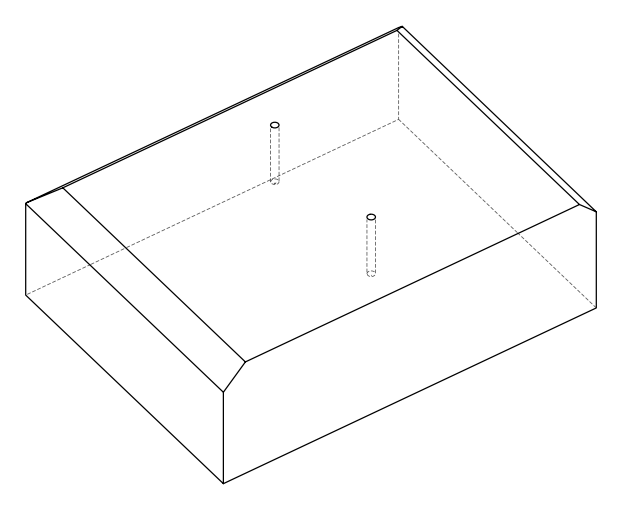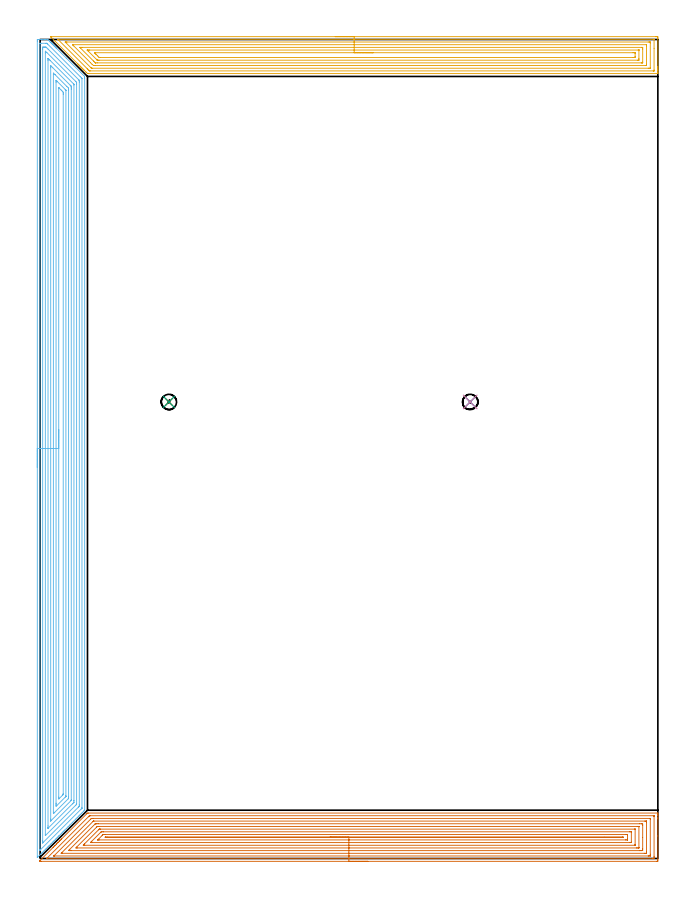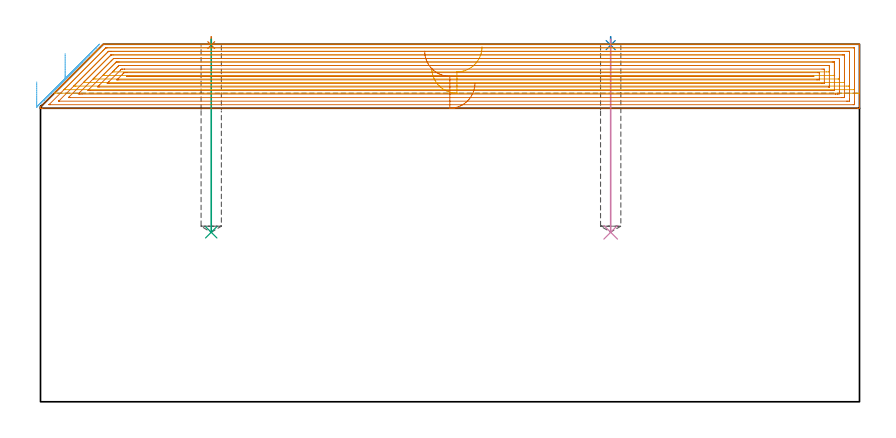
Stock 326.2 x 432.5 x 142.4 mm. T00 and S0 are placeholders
(PLAN: 7 operations, 2 tool changes, 73.9 min)
(1 SPOT_DRILL | STEP1POCKET | NXT0321_9005460120000 | 0.03 min | 0 mm3)
(2 SPOT_DRILL_1 | STEP1POCKET_1 | NXT0321_9005460120000 | 0.03 min | 0 mm3)
(3 DRILL_BLIND_HOLE_INTO_CENTER | STEP1POCKET | UGT0301_476 | 0.31 min | 3746 mm3)
(4 DRILL_BLIND_HOLE_INTO_CENTER_1 | STEP1POCKET_1 | UGT0301_476 | 0.31 min | 3747 mm3)
(5 AREA_MILL | FG_CHAMFER_SURFACE | UGT0205_001 | 17.81 min | 61630 mm3)
(6 AREA_MILL_1 | FG_CHAMFER_SURFACE_1 | UGT0205_001 | 30.13 min | 131645 mm3)
(7 AREA_MILL_2 | FG_CHAMFER_SURFACE_2 | UGT0205_001 | 25.31 min | 101071 mm3)
(TOOL NXT0321_9005460120000 | NC Spot Drill, 142deg, 12mm, Carbide, Uncoated | D12 PA142 FL30 Z2)
(TOOL UGT0301_476 | Carbide Drill 8.1 mm | D8.1 PA118 FL75 Z2)
(TOOL UGT0205_001 | Chamfer Mill 20 x 3 x 45 deg. | D20 FL50 Z2)
(OP 1 SPOT_DRILL)
G17 G21 G94 G90
T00 M6
G54
G17 G0 G90 X68. Y241.1 S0 M3
G43 Z152.4 H0
G94 G81 G98 Z142.051 F250. R145.4
G80
M5
M2
(OP 2 SPOT_DRILL_1)
G17 G21 G94 G90
T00 M6
G54
G17 G0 G90 X227.1 Y241.1 S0 M3
G43 Z152.4 H0
G94 G81 G98 Z142.051 F250. R145.4
G80
M5
M2
(OP 3 DRILL_BLIND_HOLE_INTO_CENTER)
G17 G21 G94 G90
T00 M6
G54
G17 G0 G90 X68. Y241.1 S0 M3
G43 Z152.4 H0
G94 G81 G98 Z67.5 F250. R144.4
G80
M5
M2
(OP 4 DRILL_BLIND_HOLE_INTO_CENTER_1)
G17 G21 G94 G90
T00 M6
G54
G17 G0 G90 X227.1 Y241.1 S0 M3
G43 Z152.4 H0
G94 G81 G98 Z67.5 F250. R144.4
G80
M5
M2
(OP 5 AREA_MILL)
G17 G21 G94 G90
T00 M6
G54
G17 G0 G90 X155.85 Y434. S1061 M3
G43 Z152.4 H0
Z132.9
G94 G1 X155.888 Z132.028 F250.
X156.002 Z131.164
X156.191 Z130.312
X156.453 Z129.48
X156.787 Z128.674
X157.19 Z127.9
X157.658 Z127.164
X158.19 Z126.472
X158.779 Z125.829
X159.422 Z125.24
X160.114 Z124.708
X160.85 Z124.24
X161.624 Z123.837
X162.43 Z123.503
X163.262 Z123.241
X164.114 Z123.052
X164.978 Z122.938
X165.85 Z122.9
X325.114
X325.595 Y433.999 Z122.901
X326.071 Y433.995 Z122.903
X326.191 Y433.992 Z122.906
X326.196 Y433.524 Z123.373
X326.2 Y432.925 Z123.972
Y418.225 Z138.67
Y417.626 Z139.268
Y417.057 Z139.84
Y416.743 Z140.153
Y416.174 Z140.722
Y415.859 Z141.035
Y415.23 Z141.669
Y414.839 Z142.06
Y414.512 Z142.378
X326.193 Y414.502 Z142.388
X326.041 Y414.5 Z142.4
X25.292
X25.009 Y414.498 Z142.397
X25.001 Y414.499 Z142.396
X24.997 Y414.5 Z142.395
X24.206 Y415.293 Z141.605
X23.197 Y416.301 Z140.595
X23.061 Y416.438 Z140.46
X22.894 Y416.604 Z140.293
X22.755 Y416.743 Z140.153
X22.615 Y416.884 Z140.014
X22.457 Y417.042 Z139.856
X22.314 Y417.184 Z139.711
X22.169 Y417.33 Z139.568
X22.02 Y417.479 Z139.419
X21.872 Y417.626 Z139.269
X21.723 Y417.776 Z139.122
X21.583 Y417.916 Z138.982
X21.43 Y418.067 Z138.828
X21.276 Y418.222 Z138.675
X21.146 Y418.353 Z138.545
X20.988 Y418.509 Z138.386
X20.83 Y418.669 Z138.229
X20.709 Y418.79 Z138.108
X20.547 Y418.951 Z137.944
X20.384 Y419.115 Z137.783
X20.272 Y419.227 Z137.671
X20.105 Y419.392 Z137.502
X19.938 Y419.561 Z137.337
X7.763 Y431.737 Z125.162
X5.787 Y433.713 Z123.186
X5.659 Y433.841 Z123.057
X5.541 Y433.965 Z122.933
X5.516 Y433.996 Z122.902
X5.642 Y434. Z122.9
X5.659
X165.85
Y432.586 Z124.314
X323.81 Y432.585 Z124.315
X323.866
X324.19 Y432.578 Z124.322
X324.194 Y432.475 Z124.425
X324.199 Y432.256 Z124.644
X324.2 Y427.839 Z129.061
X324.199 Y416.358 Z140.542
X324.192 Y415.971 Z140.929
X324.19 Y415.925 Z140.975
X324.174 Y415.921 Z140.979
X324.124 Y415.918 Z140.982
X324.019 Y415.915 Z140.985
X323.81 Y415.914 Z140.986
X323.755
X26.575 Y415.915 Z140.985
X26.157 Y415.919 Z140.981
X26.057 Y415.921 Z140.979
X25.926 Y416.035 Z140.865
X25.739 Y416.215 Z140.685
X25.207 Y416.743 Z140.157
X24.846 Y417.103 Z139.797
X9.675 Y432.275 Z124.625
X9.474 Y432.48 Z124.42
X9.388 Y432.572 Z124.328
X9.382 Y432.58 Z124.32
X9.388 Y432.582 Z124.318
X9.428 Y432.584 Z124.316
X9.51 Y432.585 Z124.315
X9.675 Y432.586 Z124.314
X165.85
Y431.172 Z125.728
X321.133 Y431.171 Z125.729
X321.726 Y431.17 Z125.73
X322.025 Y431.167 Z125.733
X322.124 Y431.165 Z125.735
X322.19 Y431.157 Z125.743
X322.194 Y431.047 Z125.853
X322.198 Y430.874 Z126.026
X322.2 Y430.701 Z126.199
X322.199 Y417.453 Z139.447
X322.196 Y417.395 Z139.505
X322.19 Y417.35 Z139.55
X322.186 Y417.335 Z139.565
X322.174 Y417.334 Z139.566
X322.025 Y417.331 Z139.569
X321.433 Y417.329 Z139.571
X321.133 Y417.328 Z139.572
X27.523 Y417.329 Z139.571
X27.223 Y417.331 Z139.569
X27.138 Y417.333 Z139.567
X27.088 Y417.335 Z139.565
X27.06 Y417.351 Z139.549
X26.964 Y417.442 Z139.458
X26.775 Y417.626 Z139.274
X13.526 Y430.874 Z126.026
X13.245 Y431.159 Z125.741
X13.244 Y431.167 Z125.733
X13.245 Y431.168 Z125.732
X13.837 Y431.171 Z125.729
X14.137
X165.85 Y431.172 Z125.728
Y429.757 Z127.143
X320.089
X320.14 Y429.756 Z127.144
X320.175 Y429.753 Z127.147
X320.19 Y429.751 Z127.149
X320.191 Y429.733 Z127.167
X320.196 Y429.538 Z127.362
X320.2 Y429.148 Z127.752
Y419.392 Z137.508
X320.194 Y418.971 Z137.929
X320.19 Y418.762 Z138.138
X320.181 Y418.749 Z138.151
X320.155 Y418.747 Z138.153
X320.098 Y418.744 Z138.156
X320.004 Y418.743 Z138.157
X29.072
X28.416 Y418.748 Z138.152
X28.173 Y418.75 Z138.15
X27.523 Y419.33 Z137.57
X27.458 Y419.392 Z137.508
X26.631 Y420.217 Z136.683
X17.707 Y429.142 Z127.758
X17.313 Y429.54 Z127.36
X17.123 Y429.735 Z127.165
X17.109 Y429.752 Z127.148
X17.115 Y429.753 Z127.147
X17.149 Y429.756 Z127.144
X17.199 Y429.757 Z127.143
X165.85
Y428.343 Z128.557
X317.683
X317.922 Y428.341 Z128.559
X318.082 Y428.338 Z128.562
X318.191 Y428.334 Z128.566
X318.193 Y428.314 Z128.586
X318.195 Y428.224 Z128.676
X318.2 Y427.594 Z129.306
Y427.341 Z129.559
X318.199 Y420.529 Z136.371
X318.196 Y420.276 Z136.624
X318.193 Y420.197 Z136.703
X318.19 Y420.164 Z136.736
X318.042 Y420.161 Z136.739
X317.803 Y420.158 Z136.742
X317.683 Y420.157 Z136.743
X317.563
X30.201
X29.427 Y420.158 Z136.742
X29.308 Y420.16 Z136.74
X29.19 Y420.164 Z136.736
X29.135 Y420.175 Z136.725
X29.099 Y420.208 Z136.692
X29.026 Y420.276 Z136.624
X28.416 Y420.882 Z136.018
X28.139 Y421.159 Z135.741
X21.276 Y428.022 Z128.878
X21.077 Y428.224 Z128.676
X21.013 Y428.294 Z128.606
X20.975 Y428.336 Z128.564
X21.037 Y428.339 Z128.561
X21.158 Y428.342 Z128.558
X21.276 Y428.343 Z128.557
X22.049
X165.85
Y426.929 Z129.971
X315.778
X316.196 Y426.928 Z129.972
X316.197 Y426.927 Z129.973
X316.199 Y426.925 Z129.975
X316.2 Y422.508 Z134.392
X316.197 Y422.042 Z134.858
X316.192 Y421.632 Z135.268
X316.185 Y421.578 Z135.322
X316.134 Y421.576 Z135.324
X316.016 Y421.573 Z135.327
X315.778 Y421.572 Z135.328
X315.361 Y421.571 Z135.329
X31.093 Y421.572 Z135.328
X30.674 Y421.574 Z135.326
X30.201 Y421.578 Z135.322
X30.175 Y421.584 Z135.316
X30.143 Y421.612 Z135.288
X30.078 Y421.673 Z135.227
X29.952 Y421.796 Z135.104
X29.706 Y422.042 Z134.858
X25.29 Y426.458 Z130.442
X24.846 Y426.906 Z129.994
X24.838 Y426.922 Z129.978
X24.846 Y426.923 Z129.977
X25.265 Y426.927 Z129.973
X25.739 Y426.929 Z129.971
X26.155
X165.85
Y425.515 Z131.385
X313.101
X313.993 Y425.513 Z131.387
X314.056
X314.169 Y425.508 Z131.392
X314.19 Y425.471 Z131.429
X314.193 Y425.455 Z131.445
X314.199 Y425.372 Z131.528
Y423.604 Z133.296
X314.197 Y423.399 Z133.501
X314.19 Y422.997 Z133.903
X313.993 Y422.988 Z133.912
X313.931 Y422.987 Z133.913
X313.101 Y422.985 Z133.915
X31.509 Y422.986 Z133.914
X31.301 Y422.987 Z133.913
X31.25 Y422.99 Z133.911
X31.227 Y422.992 Z133.908
X31.202 Y423.007 Z133.893
X31.093 Y423.108 Z133.792
X30.389 Y423.808 Z133.092
X30.201 Y423.996 Z132.904
X29.505 Y424.692 Z132.208
X29.308 Y424.889 Z132.011
X28.773 Y425.428 Z131.472
X28.715 Y425.491 Z131.409
X28.702 Y425.508 Z131.392
X28.704 Y425.509 Z131.391
X28.747 Y425.511 Z131.389
X28.934 Y425.513 Z131.387
X29.308 Y425.515 Z131.385
X165.85
X166.722 Z131.423
X167.586 Z131.537
X168.438 Z131.726
X169.27 Z131.988
X170.076 Z132.322
X170.85 Z132.725
X171.586 Z133.194
X172.278 Z133.725
X172.921 Z134.314
X173.51 Z134.957
X174.042 Z135.65
X174.51 Z136.385
X174.913 Z137.159
X175.247 Z137.965
X175.509 Z138.797
X175.698 Z139.649
X175.812 Z140.514
X175.85 Z141.385
G0 Z152.4
M5
M2
(OP 6 AREA_MILL_1)
G17 G21 G94 G90
T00 M6
G54
G17 G0 G90 X-1.5 Y206.5 S1061 M3
G43 Z152.4 H0
Z127.4
G94 G1 Y206.538 Z126.528 F250.
Y206.652 Z125.664
Y206.841 Z124.812
Y207.103 Z123.98
Y207.437 Z123.174
Y207.84 Z122.4
Y208.309 Z121.664
Y208.84 Z120.972
Y209.429 Z120.329
Y210.072 Z119.74
Y210.764 Z119.209
Y211.5 Z118.74
Y212.274 Z118.337
Y213.08 Z118.003
Y213.912 Z117.741
Y214.764 Z117.552
Y215.629 Z117.438
Y216.5 Z117.4
Y431.515
X-1.499 Y431.877 Z117.401
X-1.494 Y432.402 Z117.403
X-1.491 Y432.492 Z117.405
X-0.973 Y432.5 Z117.923
X0.801 Z119.696
X2.226 Z121.122
X2.575 Z121.47
X3.865 Z122.764
X3.905 Y432.499 Z122.803
X3.992 Y432.497 Z122.889
X4.024 Y432.473 Z122.922
X4.277 Y432.223 Z123.177
X5.284 Y431.216 Z124.184
X5.517 Y430.984 Z124.415
X5.679 Y430.824 Z124.574
X5.838 Y430.663 Z124.735
X5.964 Y430.537 Z124.862
X6.122 Y430.38 Z125.017
X6.278 Y430.223 Z125.175
X6.411 Y430.09 Z125.309
X6.566 Y429.937 Z125.461
X6.718 Y429.783 Z125.615
X6.858 Y429.643 Z125.756
X7.009 Y429.493 Z125.904
X7.158 Y429.343 Z126.056
X7.305 Y429.196 Z126.203
X7.453 Y429.05 Z126.348
X7.598 Y428.903 Z126.496
X7.752 Y428.749 Z126.649
X7.896 Y428.606 Z126.792
X8.038 Y428.463 Z126.936
X8.199 Y428.303 Z127.096
X8.339 Y428.163 Z127.235
X8.478 Y428.023 Z127.376
X8.645 Y427.856 Z127.543
X8.783 Y427.719 Z127.679
X13.844 Y422.657 Z132.742
X23.39 Y413.11 Z142.29
X23.419 Y413.079 Z142.319
X23.494 Y412.995 Z142.391
X23.5 Y412.216 Z142.4
Y25.699
X23.496 Y25.505 Z142.389
X23.454 Y25.451 Z142.349
X23.136 Y25.135 Z142.034
X22.973 Y24.97 Z141.867
X22.288 Y24.288 Z141.188
X21.914 Y23.912 Z140.81
X21.373 Y23.373 Z140.273
X21.02 Y23.018 Z139.916
X20.459 Y22.459 Z139.358
X20.126 Y22.124 Z139.022
X19.544 Y21.544 Z138.444
X18.834 Y20.834 Z137.733
X17.06 Y19.06 Z135.959
X15.656 Y17.656 Z134.556
X14.763 Y16.762 Z133.662
X13.869 Y15.869 Z132.768
X12.975 Y14.975 Z131.874
X12.529 Y14.528 Z131.427
X12.082 Y14.081 Z130.981
X11.635 Y13.634 Z130.533
X11.188 Y13.188 Z130.087
X10.742 Y12.741 Z129.639
X10.196 Y12.195 Z129.095
X9.965 Y11.964 Z128.862
X9.848 Y11.847 Z128.746
X9.322 Y11.322 Z128.221
X9.078 Y11.077 Z127.975
X8.955 Y10.953 Z127.852
X8.449 Y10.448 Z127.348
X8.192 Y10.19 Z127.088
X8.061 Y10.06 Z126.958
X7.575 Y9.575 Z126.475
X7.305 Y9.303 Z126.201
X6.702 Y8.702 Z125.602
X6.418 Y8.416 Z125.313
X5.829 Y7.829 Z124.729
X5.531 Y7.529 Z124.426
X4.94 Y6.94 Z123.84
X4.644 Y6.642 Z123.539
X4.038 Y6.038 Z122.938
X3.757 Y5.755 Z122.652
X3.078 Y5.078 Z121.978
X2.699 Y4.698 Z121.596
X2.163 Y4.163 Z121.063
X1.806 Y3.804 Z120.702
X1.249 Y3.249 Z120.148
X0.912 Y2.91 Z119.808
X0.334 Y2.334 Z119.234
X-0.381 Y1.618 Z118.518
X-1.323 Y0.676 Z117.574
X-1.416 Y0.586 Z117.482
X-1.491 Y0.515 Z117.406
X-1.498 Y0.635 Z117.402
X-1.499 Y0.676 Z117.401
X-1.5 Y216.5 Z117.4
X-0.086 Z118.814
X-0.085 Y430.313 Z118.815
X-0.084 Y430.425 Z118.816
X-0.081 Y430.479 Z118.819
X-0.08 Y430.486 Z118.82
X-0.066 Y430.49 Z118.834
X-0.013 Y430.494 Z118.887
X0.395 Y430.499 Z119.295
X3.055 Z121.955
X3.462 Y430.495 Z122.362
X3.519 Y430.491 Z122.419
X3.552 Y430.486 Z122.452
X3.583 Y430.459 Z122.483
X3.709 Y430.338 Z122.609
X3.96 Y430.09 Z122.86
X21.199 Y412.851 Z140.099
X21.832 Y412.216 Z140.732
X22.045 Y411.996 Z140.945
X22.079 Y411.959 Z140.979
X22.081 Y411.936 Z140.981
X22.084 Y411.881 Z140.984
X22.085 Y411.77 Z140.985
X22.086 Y27.04 Z140.986
X22.08 Y26.593 Z140.98
X22.079 Y26.542 Z140.979
X22.049 Y26.508 Z140.949
X21.99 Y26.443 Z140.89
X21.891 Y26.342 Z140.791
X21.696 Y26.146 Z140.596
X0.08 Y4.53 Z118.98
X-0.023 Y4.43 Z118.877
X-0.054 Y4.402 Z118.846
X-0.078 Y4.382 Z118.822
X-0.081 Y4.475 Z118.819
X-0.086 Y4.697 Z118.814
Y216.5
X1.328 Z120.228
X1.329 Y427.409 Z120.229
X1.33 Y427.77 Z120.23
X1.333 Y428.303 Z120.233
X1.335 Y428.474 Z120.235
X1.5 Y428.491 Z120.4
X1.688 Y428.496 Z120.588
X2.38 Y428.499 Z121.28
X2.575 Y428.496 Z121.475
X2.77 Y428.49 Z121.67
X3.114 Y428.475 Z122.014
X3.295 Y428.303 Z122.195
X3.462 Y428.138 Z122.362
X4.192 Y427.409 Z123.092
X20.525 Y411.074 Z139.425
X20.631 Y410.965 Z139.531
X20.656 Y410.935 Z139.556
X20.664 Y410.921 Z139.564
X20.667 Y410.894 Z139.567
X20.669 Y410.791 Z139.569
X20.671 Y410.429 Z139.571
Y410.067
Y28.466
X20.668 Y27.933 Z139.568
X20.665 Y27.577 Z139.565
X20.312 Y27.213 Z139.212
X20.226 Y27.126 Z139.126
X1.372 Y8.272 Z120.272
X1.356 Y8.261 Z120.256
X1.346 Y8.255 Z120.246
X1.336 Y8.272 Z120.236
X1.334 Y8.309 Z120.234
X1.33 Y8.633 Z120.23
X1.329 Y9.166 Z120.229
Y9.528
X1.328 Y216.5 Z120.228
X2.743 Z121.643
Y425.452
X2.744 Y425.622 Z121.644
X2.75 Y426.339 Z121.65
X3.462 Y425.685 Z122.362
X3.529 Y425.622 Z122.429
X18.722 Y410.429 Z137.622
X18.907 Y410.238 Z137.807
X19.25 Y409.88 Z138.15
X19.255 Y409.707 Z138.155
X19.256 Y409.535 Z138.156
X19.257 Y408.811 Z138.157
Y28.997
X19.255 Y28.827 Z138.155
X19.25 Y28.647 Z138.15
X19.247 Y28.607 Z138.147
X19.218 Y28.574 Z138.118
X19.163 Y28.514 Z138.063
X19.006 Y28.355 Z137.906
X18.585 Y27.933 Z137.485
X2.911 Y12.261 Z121.811
X2.832 Y12.184 Z121.732
X2.76 Y12.12 Z121.66
X2.749 Y12.113 Z121.649
X2.747 Y12.141 Z121.647
X2.745 Y12.2 Z121.645
X2.743 Y12.571 Z121.643
Y12.741
Y216.5
X4.157 Z123.057
Y421.346
X4.158 Y422.047 Z123.058
X4.16 Y422.237 Z123.06
X4.164 Y422.432 Z123.064
X4.172 Y422.518 Z123.072
X4.245 Y422.45 Z123.145
X4.348 Y422.351 Z123.248
X4.655 Y422.047 Z123.555
X5.235 Y421.467 Z124.135
X17.753 Y408.948 Z136.653
X17.803 Y408.896 Z136.703
X17.827 Y408.868 Z136.727
X17.835 Y408.855 Z136.735
X17.837 Y408.834 Z136.737
X17.841 Y408.642 Z136.741
X17.843 Y408.449 Z136.743
Y30.614
X17.842 Y30.423 Z136.742
X17.836 Y29.721 Z136.736
X17.825 Y29.635 Z136.725
X17.782 Y29.589 Z136.682
X17.651 Y29.453 Z136.551
X17.341 Y29.14 Z136.241
X17.029 Y28.827 Z135.929
X4.348 Y16.147 Z123.248
X4.264 Y16.065 Z123.164
X4.208 Y16.013 Z123.108
X4.169 Y15.978 Z123.069
X4.164 Y15.996 Z123.064
X4.161 Y16.123 Z123.061
X4.158 Y16.315 Z123.058
X4.157 Y16.508 Z123.057
Y17.209
Y216.5
X5.571 Z124.471
Y417.578
X5.573 Y418.132 Z124.473
X5.577 Y418.472 Z124.477
X5.581 Y418.66 Z124.481
X5.777 Y418.472 Z124.677
X6.122 Y418.13 Z125.022
X6.674 Y417.578 Z125.574
X15.878 Y408.374 Z134.778
X16.189 Y408.061 Z135.089
X16.344 Y407.901 Z135.244
X16.419 Y407.822 Z135.319
X16.422 Y407.748 Z135.322
X16.427 Y407.194 Z135.327
X16.429 Y406.854 Z135.329
Y406.299
Y30.953
X16.428 Y30.784 Z135.328
X16.425 Y30.7 Z135.325
X16.422 Y30.683 Z135.322
X16.408 Y30.663 Z135.308
X16.366 Y30.614 Z135.266
X5.642 Y19.89 Z124.542
X5.619 Y19.869 Z124.519
X5.611 Y19.864 Z124.511
X5.578 Y19.851 Z124.478
X5.575 Y19.89 Z124.475
X5.573 Y19.976 Z124.473
X5.571 Y20.445 Z124.471
Y20.784
Y216.5
X6.985 Z125.885
X6.986 Y414.027 Z125.886
X7.009 Y414.782 Z125.909
X7.799 Y414.004 Z126.699
X7.896 Y413.907 Z126.796
X14.104 Y407.699 Z133.004
X14.943 Y406.854 Z133.843
X14.991 Y406.8 Z133.891
X15.014 Y405.961 Z133.914
Y405.937
Y32.402
Y32.379
X14.991 Y31.7 Z133.891
X14.899 Y31.601 Z133.799
X14.81 Y31.508 Z133.71
X7.661 Y24.359 Z126.561
X7.331 Y24.034 Z126.231
X7.009 Y23.718 Z125.909
X6.986 Y24.359 Z125.886
Y24.382
X6.985 Y216.5 Z125.885
X8.4 Z127.3
Y409.921
X8.401 Y410.429 Z127.301
X8.404 Y410.811 Z127.304
X8.406 Y410.925 Z127.306
X8.64 Y410.705 Z127.54
X8.783 Y410.568 Z127.683
X8.924 Y410.429 Z127.824
X13.217 Y406.136 Z132.117
X13.39 Y405.961 Z132.29
X13.567 Y405.774 Z132.467
X13.594 Y405.738 Z132.494
X13.596 Y405.718 Z132.496
X13.599 Y405.671 Z132.499
X13.6 Y405.575 Z132.5
Y33.295
X13.599 Y32.911 Z132.499
X13.595 Y32.783 Z132.495
X13.594 Y32.755 Z132.494
X13.579 Y32.736 Z132.479
X13.538 Y32.69 Z132.438
X13.255 Y32.402 Z132.155
X8.787 Y27.933 Z127.687
X8.407 Y27.566 Z127.307
X8.403 Y27.933 Z127.303
X8.401 Y28.318 Z127.301
X8.4 Y28.827 Z127.3
Y29.213
Y216.5
X9.814 Z128.714
Y406.709
X9.815 Y406.854 Z128.715
X9.819 Y407.054 Z128.719
X9.82 Y407.069 Z128.72
X9.825 Y407.067 Z128.725
X9.855 Y407.045 Z128.755
X9.882 Y407.02 Z128.782
X10.943 Y405.961 Z129.843
X11.443 Y405.457 Z130.343
X11.826 Y405.067 Z130.726
X12.179 Y404.688 Z131.079
X12.184 Y404.32 Z131.084
X12.185 Y404.173 Z131.085
X12.186 Y403.425 Z131.086
Y34.335
X12.184 Y34.189 Z131.084
X12.179 Y33.816 Z131.079
X12.171 Y33.779 Z131.071
X12.146 Y33.749 Z131.046
X12.097 Y33.696 Z130.997
X12.016 Y33.613 Z130.916
X11.699 Y33.295 Z130.599
X10.235 Y31.832 Z129.135
X9.907 Y31.508 Z128.807
X9.883 Y31.491 Z128.783
X9.821 Y31.508 Z128.721
X9.814 Y32.402 Z128.714
Y216.5
Y217.372 Z128.752
Y218.237 Z128.866
Y219.088 Z129.054
Y219.92 Z129.317
Y220.726 Z129.651
Y221.5 Z130.053
Y222.236 Z130.522
Y222.928 Z131.053
Y223.571 Z131.643
Y224.161 Z132.286
Y224.692 Z132.978
Y225.16 Z133.714
Y225.563 Z134.488
Y225.897 Z135.294
Y226.159 Z136.126
Y226.348 Z136.977
Y226.462 Z137.842
Y226.5 Z138.714
G0 Z152.4
M5
M2
(OP 7 AREA_MILL_2)
G17 G21 G94 G90
T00 M6
G54
G17 G0 G90 X173.029 Y-1.499 S1061 M3
G43 Z152.4 H0
Z126.901
G94 G1 X172.991 Z126.029 F250.
X172.877 Z125.164
X172.688 Z124.313
X172.426 Z123.481
X172.092 Z122.675
X171.689 Z121.901
X171.22 Z121.165
X170.689 Z120.473
X170.1 Z119.83
X169.457 Z119.24
X168.765 Z118.709
X168.029 Z118.241
X167.255 Z117.838
X166.449 Z117.504
X165.617 Z117.242
X164.765 Z117.053
X163.9 Z116.939
X163.029 Z116.901
X0.704 Y-1.498 Z116.902
X0.461 Y-1.496 Z116.904
X0.228 Y-1.489 Z116.911
X0.028 Y-1.481 Z116.919
X0.001 Y-1.477 Z116.921
X-0.138 Y-1.455 Z116.938
X-0.077 Y-1.277 Z117.119
X-0.01 Y-1.08 Z117.318
X-0.008 Y-1.069 Z117.329
X0.004 Y-1.008 Z117.39
X0.028 Y-0.972 Z117.428
X6.817 Y5.817 Z124.217
X6.969 Y5.97 Z124.367
X7.024 Y6.025 Z124.423
X7.66 Y6.66 Z125.06
X7.849 Y6.85 Z125.247
X8.502 Y7.502 Z125.902
X8.728 Y7.73 Z126.126
X9.344 Y8.345 Z126.744
X9.406 Y8.406 Z126.806
X9.608 Y8.61 Z127.006
X10.187 Y9.187 Z127.587
X10.299 Y9.3 Z127.698
X10.488 Y9.49 Z127.886
X11.03 Y10.03 Z128.43
X11.368 Y10.37 Z128.766
X24.616 Y23.616 Z142.015
X24.993 Y23.996 Z142.389
X25.483 Y24. Z142.4
X326.031
X326.199 Y24.004 Z142.394
X326.2 Y23.675 Z142.074
Y23.354 Z141.754
Y22.689 Z141.084
Y21.477 Z139.874
Y20.93 Z139.324
Y11.895 Z130.293
Y-0.463 Z117.934
X326.195 Y-1.069 Z117.328
X326.19 Y-1.492 Z116.906
X326.018 Y-1.496 Z116.902
X325.585 Y-1.5 Z116.9
X163.029 Y-1.499 Z116.901
Y-0.085 Z118.315
X3.94 Y-0.084 Z118.316
X3.427 Y-0.08 Z118.32
X3.385 Y-0.078 Z118.322
X3.384 Y-0.077 Z118.323
X3.39 Y-0.067 Z118.333
X3.431 Y-0.021 Z118.379
X3.495 Y0.045 Z118.445
X3.574 Y0.125 Z118.525
X25.483 Y22.033 Z140.433
X25.815 Y22.362 Z140.762
X26.006 Y22.547 Z140.947
X26.038 Y22.576 Z140.976
X26.082 Y22.579 Z140.979
X26.179 Y22.583 Z140.983
X26.376 Y22.585 Z140.985
X26.482 Y22.586 Z140.986
X323.798 Y22.585 Z140.985
X323.905
X324.164 Y22.58 Z140.98
X324.188 Y22.579 Z140.979
X324.193 Y22.56 Z140.96
X324.197 Y22.528 Z140.928
X324.199 Y22.498 Z140.898
X324.2 Y22.294 Z140.694
Y1.175 Z119.575
X324.198 Y0.69 Z119.09
X324.195 Y0.3 Z118.7
X324.182 Y-0.079 Z118.321
X323.798 Y-0.084 Z118.316
X323.692 Y-0.085 Z118.315
X163.029
Y1.329 Z119.729
X7.376 Y1.331 Z119.731
X7.306 Y1.332 Z119.732
X7.265 Y1.334 Z119.734
X7.253 Y1.335 Z119.735
X7.261 Y1.35 Z119.75
X7.398 Y1.496 Z119.896
X7.47 Y1.57 Z119.97
X26.605 Y20.704 Z139.104
X26.833 Y20.93 Z139.33
X27.053 Y21.142 Z139.542
X27.089 Y21.165 Z139.565
X27.147 Y21.167 Z139.567
X27.269 Y21.169 Z139.569
X27.917 Y21.171 Z139.571
X28.162
X321.767
X322.012 Y21.17 Z139.57
X322.094 Y21.169 Z139.569
X322.158 Y21.165 Z139.565
X322.19 Y21.161 Z139.561
X322.192 Y21.114 Z139.514
X322.197 Y20.93 Z139.33
X322.2 Y20.745 Z139.145
Y2.265 Z120.665
X322.197 Y1.57 Z119.97
X322.194 Y1.391 Z119.791
X322.187 Y1.335 Z119.735
X322.134 Y1.333 Z119.733
X322.012 Y1.331 Z119.731
X321.364 Y1.329 Z119.729
X321.119 Y1.328 Z119.728
X163.029 Y1.329 Z119.729
Y2.744 Z121.144
X11.787 Y2.745 Z121.145
X11.322 Y2.747 Z121.147
X11.192 Y2.749 Z121.149
X11.12 Y2.751 Z121.151
X11.154 Y2.802 Z121.202
X11.163 Y2.812 Z121.212
X11.192 Y2.843 Z121.243
X11.437 Y3.089 Z121.489
X27.946 Y19.597 Z137.997
X28.034 Y19.683 Z138.083
X28.095 Y19.738 Z138.138
X28.112 Y19.751 Z138.151
X28.126 Y19.753 Z138.153
X28.162 Y19.755 Z138.155
X28.459 Y19.757 Z138.157
X319.333
X319.63 Y19.756 Z138.156
X320.067 Y19.752 Z138.152
X320.16 Y19.75 Z138.15
X320.19 Y19.744 Z138.144
X320.193 Y19.699 Z138.099
X320.196 Y19.598 Z137.998
X320.2 Y19.195 Z137.595
Y3.33 Z121.73
X320.196 Y2.903 Z121.303
X320.193 Y2.796 Z121.196
X320.19 Y2.75 Z121.15
X320.127 Y2.748 Z121.148
X319.927 Y2.745 Z121.145
X319.333 Y2.743 Z121.143
X319.036
X163.029 Y2.744 Z121.144
Y4.158 Z122.558
X16.551 Y4.159 Z122.559
X15.708 Y4.161 Z122.561
X15.658 Y4.163 Z122.563
X15.021 Y4.21 Z122.61
X15.334 Y4.53 Z122.93
X15.658 Y4.86 Z123.26
X29.056 Y18.256 Z136.656
X29.074 Y18.271 Z136.671
X29.1 Y18.29 Z136.69
X29.898 Y18.339 Z136.739
X29.949 Y18.341 Z136.741
X30.788 Y18.343 Z136.743
X316.653
X317.495 Y18.34 Z136.74
X317.546 Y18.338 Z136.738
X318.19 Y18.29 Z136.69
X318.198 Y17.647 Z136.047
X318.2 Y11.046 Z129.446
X318.199 Y5.09 Z123.49
X318.196 Y4.45 Z122.85
X318.19 Y4.21 Z122.61
X317.596 Y4.162 Z122.562
X317.546 Y4.16 Z122.56
X316.707 Y4.157 Z122.557
X316.653
X163.029 Y4.158 Z122.558
Y5.572 Z123.972
X19.633 Y5.574 Z123.974
X19.231 Y5.576 Z123.976
X18.847 Y5.58 Z123.98
X19.218 Y5.97 Z124.37
X19.224 Y5.977 Z124.377
X29.863 Y16.614 Z135.014
X29.949 Y16.697 Z135.097
X30.198 Y16.922 Z135.322
X30.44 Y16.926 Z135.326
X30.842 Y16.928 Z135.328
X31.33 Y16.929 Z135.329
X315.355
X315.76 Y16.928 Z135.328
X316.164 Y16.924 Z135.324
X316.184 Y16.922 Z135.322
X316.19 Y16.911 Z135.311
X316.196 Y16.867 Z135.267
X316.199 Y16.79 Z135.19
Y5.753 Z124.153
X316.195 Y5.645 Z124.045
X316.19 Y5.592 Z123.992
X316.184 Y5.578 Z123.978
X316.161 Y5.575 Z123.975
X315.76 Y5.572 Z123.972
X315.272 Y5.571 Z123.971
X314.867
X163.029 Y5.572 Z123.972
Y6.986 Z125.386
X23.557 Y6.987 Z125.387
X23.075 Y6.991 Z125.391
X22.804 Y6.994 Z125.394
X22.78 Y7.072 Z125.472
X22.804 Y7.101 Z125.501
X23.118 Y7.42 Z125.82
X23.427 Y7.73 Z126.13
X30.842 Y15.144 Z133.544
X31.099 Y15.396 Z133.796
X31.194 Y15.485 Z133.885
X31.22 Y15.508 Z133.908
X31.263 Y15.51 Z133.91
X31.357 Y15.512 Z133.912
X31.735 Y15.514 Z133.914
X31.872 Y15.515 Z133.915
X313.974 Y15.514 Z133.914
X314.112 Y15.513 Z133.913
X314.165 Y15.51 Z133.91
X314.186 Y15.508 Z133.908
X314.191 Y15.499 Z133.899
X314.195 Y15.482 Z133.882
X314.199 Y15.428 Z133.828
Y7.284 Z125.684
X314.197 Y7.135 Z125.535
X314.192 Y7.017 Z125.417
X314.188 Y6.99 Z125.39
X314.184 Y6.989 Z125.389
X314.162 Y6.987 Z125.387
X313.974 Y6.986 Z125.386
X313.836 Y6.985 Z125.385
X163.029 Y6.986 Z125.386
Y8.4 Z126.8
X27.269 Y8.401 Z126.801
X26.586 Y8.404 Z126.804
X26.582 Y8.406 Z126.806
X26.574 Y8.415 Z126.815
X26.761 Y8.61 Z127.01
X27.012 Y8.864 Z127.264
X27.269 Y9.123 Z127.523
X31.887 Y13.74 Z132.14
X32.04 Y13.89 Z132.29
X32.237 Y14.079 Z132.479
X32.421 Y14.094 Z132.494
X32.628 Y14.097 Z132.497
X33.308 Y14.1 Z132.5
X33.521
X311.294
X311.977 Y14.097 Z132.497
X312.187 Y14.093 Z132.493
X312.199 Y13.89 Z132.29
X312.2 Y13.878 Z132.278
Y8.598 Z126.998
X312.187 Y8.407 Z126.807
X311.507 Y8.401 Z126.801
X311.294 Y8.4 Z126.8
X163.029
Y9.815 Z128.215
X31.198
X30.842 Y9.816 Z128.216
X30.508 Y9.819 Z128.219
X30.451 Y9.822 Z128.222
X30.434 Y9.828 Z128.228
X30.448 Y9.846 Z128.246
X30.463 Y9.864 Z128.264
X30.59 Y9.993 Z128.393
X30.842 Y10.246 Z128.646
X32.726 Y12.13 Z130.53
X33.123 Y12.523 Z130.923
X33.26 Y12.654 Z131.054
X33.282 Y12.674 Z131.074
X33.311 Y12.679 Z131.079
X33.38 Y12.682 Z131.082
X33.521 Y12.685 Z131.085
X33.85 Y12.686 Z131.086
X34.415
X309.508
X309.838 Y12.685 Z131.085
X310.154 Y12.681 Z131.081
X310.184 Y12.68 Z131.08
X310.19 Y12.641 Z131.041
X310.194 Y12.537 Z130.937
X310.199 Y12.329 Z130.729
Y10.37 Z128.77
X310.196 Y10.029 Z128.429
X310.192 Y9.859 Z128.259
X310.19 Y9.822 Z128.222
X310.152 Y9.82 Z128.22
X310.069 Y9.817 Z128.217
X309.508 Y9.814 Z128.214
X309.179
X163.029 Y9.815 Z128.215
Y11.229 Z129.629
X35.328 Y11.23 Z129.63
X34.433 Y11.232 Z129.632
X34.415 Y11.234 Z129.634
X34.328 Y11.25 Z129.65
X34.398 Y11.267 Z129.667
X34.415 Y11.269 Z129.669
X35.308 Y11.272 Z129.672
X307.7 Y11.271 Z129.671
X307.721 Y11.27 Z129.67
X308.053 Y11.25 Z129.65
X307.742 Y11.229 Z129.629
X307.721
X297.862 Y11.228 Z129.628
X163.029 Y11.229 Z129.629
X162.157 Z129.667
X161.292 Z129.781
X160.441 Z129.97
X159.609 Z130.232
X158.803 Z130.566
X158.029 Z130.969
X157.293 Z131.437
X156.601 Z131.968
X155.958 Z132.558
X155.368 Z133.201
X154.837 Z133.893
X154.369 Z134.629
X153.966 Z135.403
X153.632 Z136.209
X153.37 Z137.041
X153.181 Z137.892
X153.067 Z138.757
X153.029 Z139.629
G0 Z152.4
M5
M2
